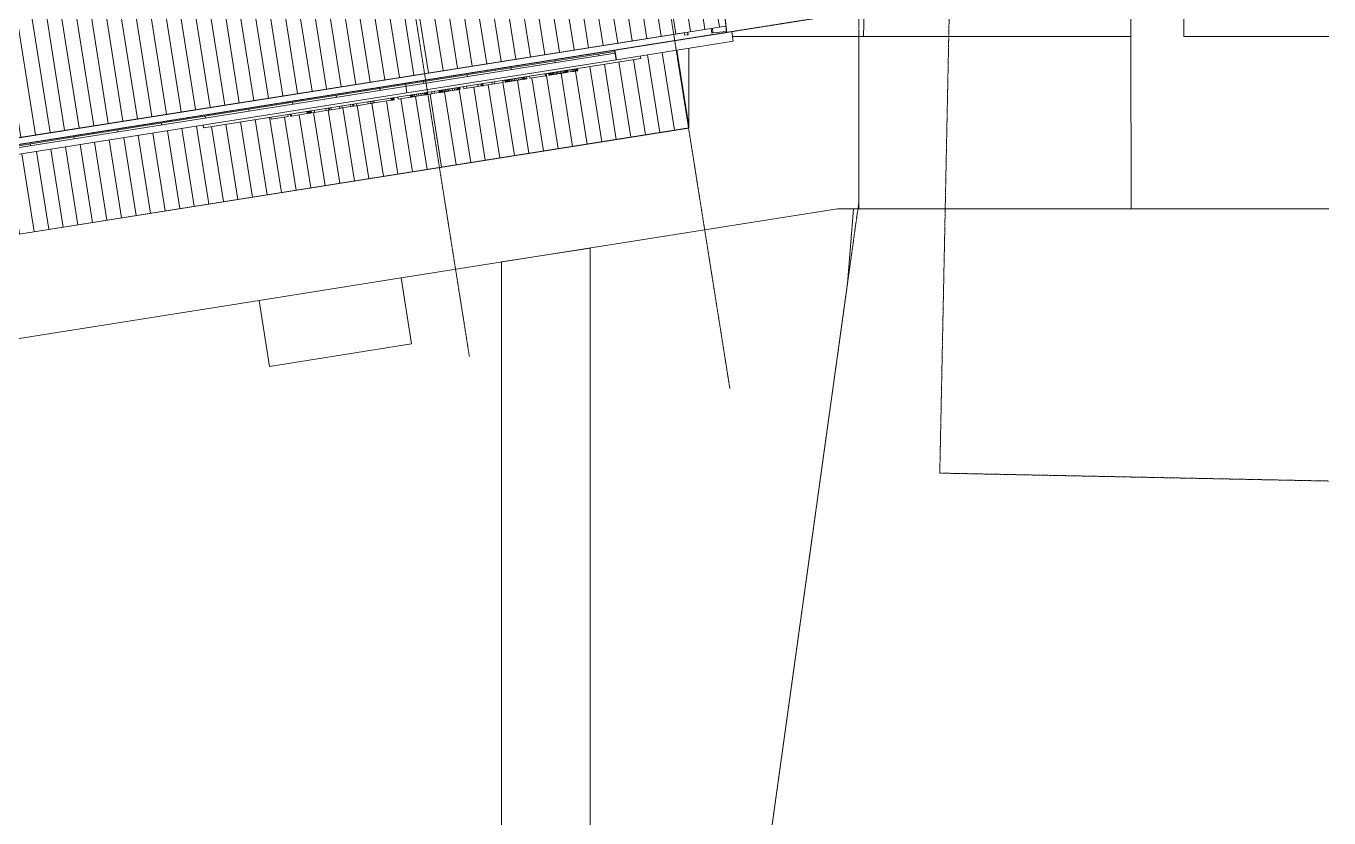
# Model space of a CAD drawing. Header units: millimetres. Extents: x -2355745 to -2216356, y 3958910 to 4068440.
# Drawn here: x -2245801 to -2216356, y 3995480 to 4013383 of the extents above; entities that cross this region are included whole.
import ezdxf

# ---------------------------------------------------------------- set-up
doc = ezdxf.new("R2010")
doc.units = ezdxf.units.MM
doc.linetypes.add('AEC_Double Dash', pattern=[39, 15, -4, 6, -4, 6, -4])
doc.linetypes.add('Grid Line', pattern=[21, 12, -3, 3, -3])
for name, color, linetype, lineweight in [('A-CLNG', 13, 'Continuous', 5), ('A-FLOR', 192, 'Continuous', 5), ('A-GENM', 13, 'Continuous', 5), ('A-GLAZ-CWMG', 51, 'Continuous', 5), ('A-ROOF', 132, 'Continuous', 5), ('A-ROOF-OTLN', 132, 'Continuous', 5), ('A-ROOF-PATT', 132, 'Continuous', 5), ('A-WALL', 113, 'Continuous', 5), ('C-PROP-LINE', 91, 'AEC_Double Dash', 13), ('C-TOPO', 7, 'Continuous', 5), ('P-EQPM', 6, 'Continuous', 5), ('S-GRID', 1, 'Continuous', 5)]:
    doc.layers.add(name, color=color, linetype=linetype, lineweight=lineweight)

# ---------------------------------------------------------------- blocks, each defined once
blk = doc.blocks.new('Generic Models 1 - Generic Models 1-392193-ROOF - Part B')
at = {"layer": 'A-GENM'}
for p, q in [((-2219637, 4056708), (-2219637, 4013144)), ((-2219637, 4013144), (-2216356, 4013144))]:
    blk.add_line(p, q, dxfattribs=at)
blk = doc.blocks.new('Roof Gutters3 - Roof Gutters-1885272-ROOF - Part B')
at = {"layer": 'A-ROOF'}
for p, q in [((-2232094, 4032838), (-2229971, 4013260)), ((-2232092, 4032838), (-2229973, 4013300)), ((-2230317, 4013331), (-2230305, 4013225)), ((-2230278, 4013227), (-2230305, 4013225)), ((-2230290, 4013335), (-2230278, 4013227)), ((-2229971, 4013260), (-2230278, 4013227)), ((-2229973, 4013300), (-2229973, 4013291)), ((-2229972, 4013280), (-2229971, 4013260))]:
    blk.add_line(p, q, dxfattribs=at)
blk = doc.blocks.new('Generic Models 20 - Generic Models 13-2246191-ROOF - Part B')
at = {"layer": 'A-GENM'}
for p, q in [((-2232493, 4012840), (-2229852, 4013258)), ((-2229817, 4013041), (-2229852, 4013258)), ((-2237226, 4012090), (-2232500, 4012839)), ((-2232500, 4012839), (-2232493, 4012840)), ((-2232500, 4012839), (-2232466, 4012622)), ((-2232493, 4012840), (-2232459, 4012623)), ((-2229817, 4013041), (-2232459, 4012623)), ((-2231911, 4012650), (-2241787, 4011085)), ((-2232466, 4012622), (-2237192, 4011873)), ((-2232459, 4012623), (-2232466, 4012622)), ((-2231920, 4012708), (-2231911, 4012650)), ((-2249395, 4010163), (-2237226, 4012090)), ((-2237192, 4011873), (-2237226, 4012090)), ((-2237226, 4012090), (-2237192, 4011873)), ((-2237192, 4011873), (-2249361, 4009946)), ((-2241802, 4011143), (-2241793, 4011085)), ((-2241787, 4011085), (-2241797, 4011144)), ((-2241787, 4011085), (-2241793, 4011085))]:
    blk.add_line(p, q, dxfattribs=at)
blk = doc.blocks.new('grease trap1 - grease trap-2547171-ROOF - Part B')
at = {"layer": 'P-EQPM'}
for p, q in [((-2376541, 3969287), (-2379791, 3969287)), ((-2379791, 3969287), (-2379791, 3967777)), ((-2376541, 3967777), (-2376541, 3969287)), ((-2379791, 3967777), (-2376541, 3967777))]:
    blk.add_line(p, q, dxfattribs=at)
blk = doc.blocks.new('Rectangular Mullion - Frame_Framed Facade_Danpal_DPANMF BT2-2872892-ROOF - Part B')
at = {"layer": 'A-GLAZ-CWMG'}
for p, q in [((-2230926, 4013235), (-2230916, 4013175)), ((-2230843, 4013187), (-2230916, 4013175)), ((-2230852, 4013247), (-2230843, 4013187)), ((-2230843, 4013248), (-2230834, 4013188)), ((-2230834, 4013188), (-2230843, 4013187))]:
    blk.add_line(p, q, dxfattribs=at)
blk = doc.blocks.new('Area 51 Ceiling - External FC - Area 51 Ceiling - External FC-2924300-ROOF - Part B')
at = {"layer": 'A-CLNG'}
for p, q in [((-2230824, 4011077), (-2277467, 4003689)), ((-2230824, 4011078), (-2230824, 4011077))]:
    blk.add_line(p, q, dxfattribs=at)
blk = doc.blocks.new('Family - ___-240017-ROOF - Part B')
at = {"layer": 'C-PROP-LINE'}
for p, q in [((-2226983, 4038163), (-2226983, 4009382)), ((-2226983, 4009382), (-2230178, 3986426))]:
    blk.add_line(p, q, dxfattribs=at)
blk = doc.blocks.new('Family - ___-284748-ROOF - Part B')
at = {"layer": 'C-PROP-LINE'}
for p, q in [((-2224727, 4023916), (-2225151, 4003276)), ((-2225151, 4003276), (-2216356, 4003097))]:
    blk.add_line(p, q, dxfattribs=at)

msp = doc.modelspace()

# ---------------------------------------------------------------- hatches: boundary and pattern name
at = {"layer": 'A-ROOF-PATT'}
h = msp.add_hatch(dxfattribs=at)
h.set_pattern_fill('FP_5', color=256, style=0, pattern_type=2)
h.set_pattern_definition([(98.961, (-407140.05, -208134.7), (-328.9356, -51.86879), [])])
h.paths.add_polyline_path([(-2319878, 3999209), (-2229988, 4013383), (-2232097, 4032838), (-2322906, 4018487), (-2322905, 4018474), (-2322929, 4018468), (-2319916, 3999445)])
h.paths.add_polyline_path([(-2240810, 4021850), (-2240812, 4021851), (-2240820, 4021849)])
h.paths.add_polyline_path([(-2319971, 4009369), (-2319973, 4009370), (-2319981, 4009369)])
h.paths.add_polyline_path([(-2320728, 4009101), (-2320769, 4009364), (-2320224, 4009450), (-2320207, 4009339), (-2320170, 4009345), (-2320156, 4009348), (-2314965, 4010167), (-2314974, 4010232), (-2314926, 4010239), (-2314914, 4010234), (-2314913, 4010237), (-2314895, 4010240), (-2314749, 4010262), (-2314749, 4010263), (-2314736, 4010269), (-2314689, 4010275), (-2314678, 4010210), (-2309307, 4011057), (-2309316, 4011124), (-2309268, 4011131), (-2309256, 4011126), (-2309256, 4011129), (-2309237, 4011132), (-2309091, 4011154), (-2309091, 4011155), (-2309081, 4011161), (-2309078, 4011161), (-2309031, 4011167), (-2309021, 4011102), (-2303649, 4011949), (-2303658, 4012016), (-2303610, 4012023), (-2303598, 4012018), (-2303598, 4012021), (-2303579, 4012024), (-2303433, 4012046), (-2303433, 4012047), (-2303423, 4012053), (-2303420, 4012053), (-2303373, 4012059), (-2303363, 4011994), (-2297992, 4012841), (-2298001, 4012908), (-2297953, 4012915), (-2297941, 4012911), (-2297940, 4012913), (-2297922, 4012916), (-2297775, 4012938), (-2297775, 4012939), (-2297761, 4012946), (-2297715, 4012951), (-2297705, 4012887), (-2292334, 4013734), (-2292343, 4013800), (-2292295, 4013807), (-2292283, 4013803), (-2292282, 4013805), (-2292264, 4013808), (-2292118, 4013831), (-2292118, 4013831), (-2292107, 4013837), (-2292105, 4013838), (-2292058, 4013843), (-2292048, 4013779), (-2286676, 4014626), (-2286685, 4014692), (-2286637, 4014699), (-2286625, 4014695), (-2286625, 4014697), (-2286606, 4014700), (-2286460, 4014723), (-2286460, 4014723), (-2286447, 4014730), (-2286400, 4014735), (-2286390, 4014671), (-2281019, 4015518), (-2281028, 4015584), (-2280980, 4015591), (-2280968, 4015587), (-2280967, 4015589), (-2280949, 4015592), (-2280802, 4015615), (-2280802, 4015615), (-2280792, 4015621), (-2280790, 4015622), (-2280742, 4015628), (-2280732, 4015563), (-2275361, 4016410), (-2275370, 4016476), (-2275322, 4016483), (-2275310, 4016479), (-2275309, 4016481), (-2275291, 4016484), (-2275145, 4016507), (-2275145, 4016507), (-2275134, 4016514), (-2275132, 4016514), (-2275085, 4016520), (-2275074, 4016455), (-2269703, 4017302), (-2269712, 4017369), (-2269664, 4017375), (-2269652, 4017371), (-2269652, 4017373), (-2269633, 4017377), (-2269487, 4017399), (-2269487, 4017400), (-2269474, 4017406), (-2269427, 4017412), (-2269417, 4017347), (-2264046, 4018194), (-2264054, 4018261), (-2264007, 4018267), (-2263995, 4018263), (-2263994, 4018266), (-2263976, 4018269), (-2263829, 4018291), (-2263829, 4018292), (-2263819, 4018298), (-2263817, 4018298), (-2263769, 4018304), (-2263759, 4018239), (-2258388, 4019086), (-2258397, 4019153), (-2258349, 4019160), (-2258337, 4019155), (-2258336, 4019158), (-2258318, 4019161), (-2258172, 4019183), (-2258172, 4019184), (-2258161, 4019190), (-2258159, 4019190), (-2258112, 4019196), (-2258101, 4019131), (-2252730, 4019978), (-2252739, 4020045), (-2252691, 4020052), (-2252679, 4020047), (-2252679, 4020050), (-2252660, 4020053), (-2252514, 4020075), (-2252514, 4020076), (-2252501, 4020082), (-2252454, 4020088), (-2252444, 4020023), (-2247072, 4020870), (-2247081, 4020937), (-2247033, 4020944), (-2247021, 4020940), (-2247021, 4020942), (-2247002, 4020945), (-2246856, 4020967), (-2246856, 4020968), (-2246846, 4020974), (-2246844, 4020974), (-2246796, 4020980), (-2246786, 4020916), (-2241415, 4021762), (-2241424, 4021829), (-2241376, 4021836), (-2241364, 4021832), (-2241363, 4021834), (-2241351, 4021836), (-2241198, 4021860), (-2241198, 4021860), (-2241186, 4021867), (-2241138, 4021872), (-2241126, 4021808), (-2241085, 4021815), (-2235887, 4022638), (-2235904, 4022746), (-2235359, 4022832), (-2235317, 4022569), (-2235863, 4022483), (-2235886, 4022628), (-2236157, 4022586), (-2236418, 4022544), (-2236449, 4022539), (-2241127, 4021800), (-2241109, 4021677), (-2241156, 4021669), (-2241156, 4021669), (-2241168, 4021665), (-2241168, 4021663), (-2241333, 4021638), (-2241334, 4021637), (-2241347, 4021639), (-2241394, 4021633), (-2241414, 4021755), (-2246785, 4020908), (-2246767, 4020785), (-2246813, 4020777), (-2246813, 4020777), (-2246825, 4020773), (-2246826, 4020771), (-2246991, 4020746), (-2246991, 4020745), (-2247005, 4020747), (-2247052, 4020741), (-2247071, 4020863), (-2252442, 4020016), (-2252425, 4019893), (-2252471, 4019885), (-2252471, 4019885), (-2252483, 4019881), (-2252484, 4019879), (-2252648, 4019853), (-2252649, 4019853), (-2252662, 4019855), (-2252710, 4019849), (-2252729, 4019970), (-2258100, 4019123), (-2258082, 4019001), (-2258129, 4018993), (-2258129, 4018993), (-2258141, 4018989), (-2258141, 4018987), (-2258306, 4018961), (-2258307, 4018961), (-2258320, 4018963), (-2258367, 4018957), (-2258389, 4019078), (-2263758, 4018231), (-2263740, 4018109), (-2263787, 4018101), (-2263787, 4018101), (-2263799, 4018097), (-2263799, 4018095), (-2263964, 4018069), (-2263964, 4018069), (-2263978, 4018071), (-2264025, 4018065), (-2264044, 4018186), (-2269416, 4017339), (-2269398, 4017216), (-2269444, 4017209), (-2269444, 4017209), (-2269456, 4017205), (-2269457, 4017203), (-2269622, 4017177), (-2269622, 4017177), (-2269636, 4017179), (-2269683, 4017173), (-2269702, 4017294), (-2275073, 4016447), (-2275055, 4016324), (-2275102, 4016317), (-2275102, 4016317), (-2275114, 4016313), (-2275115, 4016310), (-2275279, 4016285), (-2275280, 4016285), (-2275293, 4016287), (-2275341, 4016281), (-2275360, 4016402), (-2280731, 4015555), (-2280713, 4015432), (-2280760, 4015425), (-2280760, 4015425), (-2280772, 4015421), (-2280772, 4015418), (-2280937, 4015393), (-2280937, 4015392), (-2280951, 4015395), (-2280998, 4015389), (-2281017, 4015510), (-2286389, 4014663), (-2286371, 4014540), (-2286417, 4014533), (-2286417, 4014533), (-2286429, 4014529), (-2286430, 4014526), (-2286595, 4014501), (-2286595, 4014500), (-2286609, 4014502), (-2286656, 4014497), (-2286675, 4014618), (-2292046, 4013771), (-2292029, 4013648), (-2292075, 4013640), (-2292075, 4013640), (-2292087, 4013636), (-2292088, 4013634), (-2292252, 4013609), (-2292253, 4013608), (-2292266, 4013610), (-2292314, 4013604), (-2292333, 4013726), (-2297704, 4012879), (-2297686, 4012756), (-2297733, 4012748), (-2297733, 4012748), (-2297745, 4012744), (-2297745, 4012742), (-2297910, 4012717), (-2297911, 4012716), (-2297924, 4012718), (-2297971, 4012712), (-2297990, 4012834), (-2303362, 4011987), (-2303344, 4011864), (-2303390, 4011856), (-2303390, 4011856), (-2303402, 4011852), (-2303403, 4011850), (-2303568, 4011824), (-2303568, 4011824), (-2303582, 4011826), (-2303629, 4011820), (-2303648, 4011941), (-2309019, 4011094), (-2309002, 4010972), (-2309048, 4010964), (-2309048, 4010964), (-2309060, 4010960), (-2309061, 4010958), (-2309225, 4010932), (-2309226, 4010932), (-2309239, 4010934), (-2309287, 4010928), (-2309306, 4011049), (-2314677, 4010202), (-2314659, 4010080), (-2314706, 4010072), (-2314706, 4010072), (-2314718, 4010068), (-2314718, 4010066), (-2314883, 4010040), (-2314884, 4010040), (-2314897, 4010042), (-2314944, 4010036), (-2314964, 4010158), (-2315151, 4010128), (-2315209, 4010119), (-2315309, 4010104), (-2315671, 4010047), (-2315709, 4010041), (-2315931, 4010006), (-2316195, 4009964), (-2316236, 4009958), (-2316525, 4009912), (-2316684, 4009887), (-2316895, 4009854), (-2317159, 4009813), (-2317200, 4009806), (-2317489, 4009760), (-2317648, 4009735), (-2317859, 4009702), (-2318120, 4009661), (-2318157, 4009655), (-2320205, 4009330), (-2320183, 4009187), (-2320726, 4009101)])
h = msp.add_hatch(dxfattribs=at)
h.set_pattern_fill('FP_1', color=256, style=0, pattern_type=2)
h.set_pattern_definition([(279, (-1462938.37, -496529.1), (328.900217, 52.092677), [])])
h.paths.add_polyline_path([(-2315000, 3995601), (-2315000, 3997736), (-2298694, 4000334), (-2287507, 3996891), (-2276664, 3998618), (-2277467, 4003691), (-2230824, 4011079), (-2230824, 4012882), (-2231920, 4012708), (-2231911, 4012650), (-2233340, 4012422), (-2233334, 4012374), (-2233503, 4012347), (-2233511, 4012396), (-2233557, 4012389), (-2233549, 4012340), (-2233983, 4012272), (-2233991, 4012320), (-2234053, 4012310), (-2234045, 4012261), (-2234417, 4012202), (-2234425, 4012252), (-2234495, 4012241), (-2234487, 4012191), (-2234976, 4012116), (-2234983, 4012163), (-2235026, 4012156), (-2235018, 4012107), (-2235510, 4012029), (-2235518, 4012078), (-2235526, 4012077), (-2235518, 4012028), (-2235906, 4011966), (-2235913, 4012016), (-2235999, 4012002), (-2235991, 4011953), (-2237394, 4011731), (-2237402, 4011780), (-2237487, 4011766), (-2237479, 4011717), (-2237937, 4011645), (-2237944, 4011694), (-2237968, 4011691), (-2237960, 4011641), (-2238394, 4011572), (-2238402, 4011622), (-2238417, 4011619), (-2238409, 4011570), (-2239347, 4011421), (-2239357, 4011470), (-2239363, 4011468), (-2239357, 4011420), (-2239828, 4011346), (-2239836, 4011395), (-2239882, 4011387), (-2239874, 4011338), (-2240262, 4011276), (-2240270, 4011326), (-2241793, 4011085), (-2241802, 4011143), (-2267213, 4007118), (-2267231, 4007180), (-2297808, 4002337), (-2297798, 4002274), (-2300492, 4001847), (-2300503, 4001910), (-2317931, 3999150), (-2316841, 3995992), (-2315001, 3995601)])
h.paths.add_polyline_path([(-2295367, 4001449), (-2295519, 4001905), (-2295363, 4001930), (-2295367, 4001492)])

# ---------------------------------------------------------------- linework, layer by layer
at = {"layer": 'A-FLOR'}
for p, q in [((-2220834, 4013144), (-2220849, 4020910)), ((-2220834, 4013144), (-2229833, 4013144)), ((-2226983, 4009250), (-2226983, 4013144)), ((-2220826, 4009250), (-2220834, 4013144)), ((-2227466, 4009250), (-2237325, 4007689)), ((-2227466, 4009250), (-2220826, 4009250)), ((-2227098, 4009250), (-2227237, 4007560)), ((-2216356, 4009253), (-2220826, 4009250)), ((-2233053, 4008365), (-2235053, 4008049)), ((-2233053, 3981825), (-2233053, 4008365)), ((-2235053, 4008049), (-2235053, 3982150)), ((-2227237, 4007560), (-2230178, 3986426)), ((-2240535, 4007180), (-2277103, 4001388))]:
    msp.add_line(p, q, dxfattribs=at)
at = {"layer": 'A-GENM'}
for p, q in [((-2234495, 4012241), (-2234487, 4012191)), ((-2234425, 4012252), (-2234417, 4012202)), ((-2234061, 4012259), (-2234417, 4012202)), ((-2234069, 4012308), (-2234061, 4012259)), ((-2234061, 4012309), (-2234053, 4012260)), ((-2234053, 4012260), (-2234061, 4012259)), ((-2234058, 4012310), (-2234051, 4012260)), ((-2234053, 4012311), (-2234045, 4012261)), ((-2234051, 4012260), (-2234053, 4012260)), ((-2234045, 4012261), (-2234051, 4012260)), ((-2233991, 4012320), (-2233983, 4012271)), ((-2233989, 4012321), (-2233981, 4012271)), ((-2233984, 4012322), (-2233976, 4012272)), ((-2233981, 4012271), (-2233983, 4012271)), ((-2233976, 4012272), (-2233981, 4012271)), ((-2233967, 4012274), (-2233976, 4012272)), ((-2233975, 4012323), (-2233967, 4012274)), ((-2233954, 4012276), (-2233967, 4012274)), ((-2233962, 4012325), (-2233954, 4012276)), ((-2233938, 4012278), (-2233954, 4012276)), ((-2233946, 4012328), (-2233938, 4012278)), ((-2233918, 4012281), (-2233938, 4012278)), ((-2233926, 4012331), (-2233918, 4012281)), ((-2233896, 4012285), (-2233918, 4012281)), ((-2233904, 4012334), (-2233896, 4012285)), ((-2233870, 4012289), (-2233896, 4012285)), ((-2233878, 4012338), (-2233870, 4012289)), ((-2233843, 4012293), (-2233870, 4012289)), ((-2233850, 4012343), (-2233843, 4012293)), ((-2233814, 4012298), (-2233843, 4012293)), ((-2233821, 4012347), (-2233814, 4012298)), ((-2233783, 4012303), (-2233814, 4012298)), ((-2233791, 4012352), (-2233783, 4012303)), ((-2233751, 4012308), (-2233783, 4012303)), ((-2233759, 4012357), (-2233751, 4012308)), ((-2233716, 4012313), (-2233751, 4012308)), ((-2233724, 4012363), (-2233716, 4012313)), ((-2233683, 4012319), (-2233716, 4012313)), ((-2233691, 4012368), (-2233683, 4012319)), ((-2233654, 4012323), (-2233683, 4012319)), ((-2233661, 4012373), (-2233654, 4012323)), ((-2233627, 4012327), (-2233654, 4012323)), ((-2233635, 4012377), (-2233627, 4012327)), ((-2233604, 4012331), (-2233627, 4012327)), ((-2233612, 4012380), (-2233604, 4012331)), ((-2233584, 4012334), (-2233604, 4012331)), ((-2233592, 4012384), (-2233584, 4012334)), ((-2233569, 4012337), (-2233584, 4012334)), ((-2233577, 4012386), (-2233569, 4012337)), ((-2233557, 4012339), (-2233569, 4012337)), ((-2233565, 4012388), (-2233557, 4012339)), ((-2233557, 4012389), (-2233549, 4012340)), ((-2233549, 4012340), (-2233557, 4012339)), ((-2233511, 4012396), (-2233503, 4012347)), ((-2233456, 4012354), (-2233503, 4012347)), ((-2233464, 4012404), (-2233456, 4012354)), ((-2233426, 4012359), (-2233456, 4012354)), ((-2233433, 4012409), (-2233426, 4012359)), ((-2233399, 4012364), (-2233426, 4012359)), ((-2233407, 4012413), (-2233399, 4012364)), ((-2233377, 4012367), (-2233399, 4012364)), ((-2233385, 4012416), (-2233377, 4012367)), ((-2233359, 4012370), (-2233377, 4012367)), ((-2233367, 4012419), (-2233359, 4012370)), ((-2233347, 4012372), (-2233359, 4012370)), ((-2233355, 4012421), (-2233347, 4012372)), ((-2233347, 4012422), (-2233339, 4012373)), ((-2233339, 4012373), (-2233347, 4012372)), ((-2233342, 4012423), (-2233334, 4012374)), ((-2233340, 4012423), (-2233332, 4012374)), ((-2233334, 4012374), (-2233339, 4012373)), ((-2233332, 4012374), (-2233334, 4012374)), ((-2236354, 4011946), (-2236347, 4011897)), ((-2236325, 4011951), (-2236317, 4011901)), ((-2236286, 4011906), (-2236294, 4011956)), ((-2236260, 4011961), (-2236252, 4011912)), ((-2236224, 4011967), (-2236216, 4011917)), ((-2236173, 4011975), (-2236165, 4011925)), ((-2236127, 4011982), (-2236119, 4011933)), ((-2236088, 4011988), (-2236080, 4011939)), ((-2236051, 4011943), (-2236080, 4011939)), ((-2236059, 4011993), (-2236051, 4011943)), ((-2236029, 4011947), (-2236051, 4011943)), ((-2236037, 4011996), (-2236029, 4011947)), ((-2236014, 4011949), (-2236029, 4011947)), ((-2236021, 4011999), (-2236014, 4011949)), ((-2236014, 4012000), (-2236006, 4011951)), ((-2236006, 4011951), (-2236014, 4011949)), ((-2235991, 4011953), (-2236006, 4011951)), ((-2235999, 4012002), (-2235991, 4011953)), ((-2235913, 4012016), (-2235906, 4011966)), ((-2235839, 4011977), (-2235906, 4011966)), ((-2235847, 4012026), (-2235839, 4011977)), ((-2235580, 4012018), (-2235839, 4011977)), ((-2235588, 4012067), (-2235580, 4012018)), ((-2235518, 4012028), (-2235580, 4012018)), ((-2235526, 4012077), (-2235518, 4012028)), ((-2235510, 4012029), (-2235518, 4012078)), ((-2235495, 4012032), (-2235510, 4012029)), ((-2235503, 4012081), (-2235495, 4012032)), ((-2235497, 4012082), (-2235489, 4012032)), ((-2235489, 4012032), (-2235495, 4012032)), ((-2235473, 4012035), (-2235489, 4012032)), ((-2235481, 4012084), (-2235473, 4012035)), ((-2235467, 4012036), (-2235475, 4012085)), ((-2235467, 4012036), (-2235473, 4012035)), ((-2235269, 4012067), (-2235467, 4012036)), ((-2235277, 4012117), (-2235269, 4012067)), ((-2235216, 4012076), (-2235269, 4012067)), ((-2235224, 4012125), (-2235216, 4012076)), ((-2235018, 4012107), (-2235216, 4012076)), ((-2235026, 4012156), (-2235018, 4012107)), ((-2234983, 4012163), (-2234975, 4012114)), ((-2234981, 4012164), (-2234974, 4012114)), ((-2234976, 4012164), (-2234968, 4012115)), ((-2234974, 4012114), (-2234975, 4012114)), ((-2234968, 4012115), (-2234974, 4012114)), ((-2234958, 4012117), (-2234968, 4012115)), ((-2234966, 4012166), (-2234958, 4012117)), ((-2234945, 4012119), (-2234958, 4012117)), ((-2234953, 4012168), (-2234945, 4012119)), ((-2234929, 4012121), (-2234945, 4012119)), ((-2234936, 4012171), (-2234929, 4012121)), ((-2234908, 4012124), (-2234929, 4012121)), ((-2234916, 4012174), (-2234908, 4012124)), ((-2234885, 4012128), (-2234908, 4012124)), ((-2234893, 4012178), (-2234885, 4012128)), ((-2234858, 4012132), (-2234885, 4012128)), ((-2234866, 4012182), (-2234858, 4012132)), ((-2234829, 4012137), (-2234858, 4012132)), ((-2234837, 4012186), (-2234829, 4012137)), ((-2234797, 4012142), (-2234829, 4012137)), ((-2234805, 4012191), (-2234797, 4012142)), ((-2234764, 4012147), (-2234797, 4012142)), ((-2234771, 4012197), (-2234764, 4012147)), ((-2234728, 4012153), (-2234764, 4012147)), ((-2234736, 4012202), (-2234728, 4012153)), ((-2234677, 4012161), (-2234728, 4012153)), ((-2234685, 4012211), (-2234677, 4012161)), ((-2234631, 4012168), (-2234677, 4012161)), ((-2234639, 4012218), (-2234631, 4012168)), ((-2234592, 4012175), (-2234631, 4012168)), ((-2234600, 4012224), (-2234592, 4012175)), ((-2234563, 4012179), (-2234592, 4012175)), ((-2234571, 4012229), (-2234563, 4012179)), ((-2234541, 4012183), (-2234563, 4012179)), ((-2234549, 4012232), (-2234541, 4012183)), ((-2234525, 4012185), (-2234541, 4012183)), ((-2234533, 4012235), (-2234525, 4012185)), ((-2234526, 4012236), (-2234518, 4012186)), ((-2234518, 4012186), (-2234525, 4012185)), ((-2234487, 4012191), (-2234518, 4012186)), ((-2238076, 4011673), (-2238068, 4011624)), ((-2238014, 4011683), (-2238006, 4011634)), ((-2237968, 4011691), (-2237960, 4011641)), ((-2237944, 4011694), (-2237937, 4011645)), ((-2237549, 4011706), (-2237937, 4011645)), ((-2237557, 4011756), (-2237549, 4011706)), ((-2237539, 4011708), (-2237549, 4011706)), ((-2237547, 4011757), (-2237539, 4011708)), ((-2237523, 4011710), (-2237539, 4011708)), ((-2237531, 4011760), (-2237523, 4011710)), ((-2237510, 4011712), (-2237523, 4011710)), ((-2237518, 4011762), (-2237510, 4011712)), ((-2237499, 4011714), (-2237510, 4011712)), ((-2237507, 4011764), (-2237499, 4011714)), ((-2237484, 4011716), (-2237499, 4011714)), ((-2237492, 4011766), (-2237484, 4011716)), ((-2237487, 4011767), (-2237479, 4011717)), ((-2237479, 4011717), (-2237484, 4011716)), ((-2237402, 4011780), (-2237394, 4011731)), ((-2237115, 4011775), (-2237394, 4011731)), ((-2237115, 4011775), (-2237123, 4011824)), ((-2237099, 4011777), (-2237115, 4011775)), ((-2237107, 4011827), (-2237099, 4011777)), ((-2237102, 4011828), (-2237094, 4011778)), ((-2237094, 4011778), (-2237099, 4011777)), ((-2237078, 4011781), (-2237094, 4011778)), ((-2237086, 4011830), (-2237078, 4011781)), ((-2237066, 4011783), (-2237078, 4011781)), ((-2237074, 4011832), (-2237066, 4011783)), ((-2237051, 4011785), (-2237066, 4011783)), ((-2237059, 4011834), (-2237051, 4011785)), ((-2237015, 4011791), (-2237051, 4011785)), ((-2237023, 4011840), (-2237015, 4011791)), ((-2236971, 4011798), (-2237015, 4011791)), ((-2236979, 4011847), (-2236971, 4011798)), ((-2236923, 4011805), (-2236971, 4011798)), ((-2236931, 4011855), (-2236923, 4011805)), ((-2236871, 4011814), (-2236923, 4011805)), ((-2236879, 4011863), (-2236871, 4011814)), ((-2236825, 4011821), (-2236871, 4011814)), ((-2236833, 4011870), (-2236825, 4011821)), ((-2236787, 4011827), (-2236825, 4011821)), ((-2236795, 4011876), (-2236787, 4011827)), ((-2236772, 4011829), (-2236787, 4011827)), ((-2236780, 4011879), (-2236772, 4011829)), ((-2236760, 4011831), (-2236772, 4011829)), ((-2236767, 4011881), (-2236760, 4011831)), ((-2236742, 4011834), (-2236760, 4011831)), ((-2236750, 4011883), (-2236742, 4011834)), ((-2236743, 4011885), (-2236735, 4011835)), ((-2236735, 4011835), (-2236742, 4011834)), ((-2236740, 4011885), (-2236732, 4011836)), ((-2236735, 4011886), (-2236727, 4011836)), ((-2236732, 4011836), (-2236735, 4011835)), ((-2236727, 4011836), (-2236732, 4011836)), ((-2236627, 4011852), (-2236727, 4011836)), ((-2236634, 4011902), (-2236627, 4011852)), ((-2236565, 4011862), (-2236627, 4011852)), ((-2236572, 4011912), (-2236565, 4011862)), ((-2236464, 4011878), (-2236565, 4011862)), ((-2236472, 4011927), (-2236464, 4011878)), ((-2236470, 4011928), (-2236462, 4011878)), ((-2236456, 4011879), (-2236464, 4011929)), ((-2236462, 4011878), (-2236464, 4011878)), ((-2236456, 4011879), (-2236462, 4011878)), ((-2236447, 4011881), (-2236456, 4011879)), ((-2236455, 4011930), (-2236447, 4011881)), ((-2236434, 4011883), (-2236447, 4011881)), ((-2236441, 4011932), (-2236434, 4011883)), ((-2236417, 4011886), (-2236434, 4011883)), ((-2236425, 4011935), (-2236417, 4011886)), ((-2236397, 4011889), (-2236417, 4011886)), ((-2236405, 4011938), (-2236397, 4011889)), ((-2236373, 4011892), (-2236397, 4011889)), ((-2236381, 4011942), (-2236373, 4011892)), ((-2236347, 4011897), (-2236373, 4011892)), ((-2236317, 4011901), (-2236347, 4011897)), ((-2236286, 4011906), (-2236317, 4011901)), ((-2236252, 4011912), (-2236286, 4011906)), ((-2236216, 4011917), (-2236252, 4011912)), ((-2236165, 4011925), (-2236216, 4011917)), ((-2236119, 4011933), (-2236165, 4011925)), ((-2236080, 4011939), (-2236119, 4011933)), ((-2239882, 4011387), (-2239874, 4011338)), ((-2239828, 4011345), (-2239836, 4011395)), ((-2239832, 4011395), (-2239824, 4011346)), ((-2239819, 4011397), (-2239811, 4011348)), ((-2239813, 4011398), (-2239805, 4011349)), ((-2239448, 4011405), (-2239805, 4011349)), ((-2239456, 4011455), (-2239448, 4011405)), ((-2239448, 4011456), (-2239440, 4011407)), ((-2239440, 4011407), (-2239448, 4011405)), ((-2239419, 4011410), (-2239440, 4011407)), ((-2239427, 4011459), (-2239419, 4011410)), ((-2239400, 4011413), (-2239419, 4011410)), ((-2239408, 4011462), (-2239400, 4011413)), ((-2239384, 4011416), (-2239400, 4011413)), ((-2239392, 4011465), (-2239384, 4011416)), ((-2239371, 4011418), (-2239384, 4011416)), ((-2239379, 4011467), (-2239371, 4011418)), ((-2239362, 4011419), (-2239371, 4011418)), ((-2239370, 4011468), (-2239362, 4011419)), ((-2239365, 4011469), (-2239357, 4011420)), ((-2239363, 4011470), (-2239355, 4011420)), ((-2239357, 4011420), (-2239362, 4011419)), ((-2239355, 4011420), (-2239357, 4011420)), ((-2239355, 4011471), (-2239347, 4011421)), ((-2239281, 4011432), (-2239347, 4011421)), ((-2239289, 4011481), (-2239281, 4011432)), ((-2239022, 4011473), (-2239281, 4011432)), ((-2239030, 4011522), (-2239022, 4011473)), ((-2238960, 4011483), (-2239022, 4011473)), ((-2238968, 4011532), (-2238960, 4011483)), ((-2238944, 4011485), (-2238960, 4011483)), ((-2238952, 4011535), (-2238944, 4011485)), ((-2238909, 4011491), (-2238944, 4011485)), ((-2238909, 4011491), (-2238917, 4011540)), ((-2238711, 4011522), (-2238909, 4011491)), ((-2238719, 4011572), (-2238711, 4011522)), ((-2238658, 4011531), (-2238711, 4011522)), ((-2238666, 4011580), (-2238658, 4011531)), ((-2238460, 4011562), (-2238658, 4011531)), ((-2238468, 4011611), (-2238460, 4011562)), ((-2238417, 4011569), (-2238460, 4011562)), ((-2238425, 4011618), (-2238417, 4011569)), ((-2238417, 4011619), (-2238409, 4011570)), ((-2238409, 4011570), (-2238417, 4011569)), ((-2238402, 4011622), (-2238394, 4011572)), ((-2238328, 4011583), (-2238394, 4011572)), ((-2238335, 4011632), (-2238328, 4011583)), ((-2238068, 4011624), (-2238328, 4011583)), ((-2238006, 4011634), (-2238068, 4011624)), ((-2237960, 4011641), (-2238006, 4011634)), ((-2240270, 4011326), (-2240262, 4011276)), ((-2239874, 4011338), (-2240262, 4011276)), ((-2239824, 4011346), (-2239828, 4011345)), ((-2239811, 4011348), (-2239824, 4011346)), ((-2239805, 4011349), (-2239811, 4011348))]:
    msp.add_line(p, q, dxfattribs=at)
at = {"layer": 'A-ROOF'}
for p, q in [((-2319878, 3999209), (-2229988, 4013383)), ((-2230824, 4012882), (-2230824, 4011079)), ((-2277468, 4003691), (-2230824, 4011079))]:
    msp.add_line(p, q, dxfattribs=at)
at = {"layer": 'A-ROOF-OTLN'}
for p, q in [((-2230925, 4013230), (-2309392, 4000857)), ((-2230316, 4013326), (-2230842, 4013243)), ((-2229975, 4013301), (-2229965, 4013240))]:
    msp.add_line(p, q, dxfattribs=at)
at = {"layer": 'A-WALL'}
for p, q in [((-2236817, 4012126), (-2232496, 4012811)), ((-2232490, 4012771), (-2236810, 4012087)), ((-2233854, 4012596), (-2233847, 4012556)), ((-2232866, 4012752), (-2232860, 4012713)), ((-2235829, 4012283), (-2235823, 4012243)), ((-2234841, 4012439), (-2234835, 4012400)), ((-2244718, 4010875), (-2236817, 4012126)), ((-2236810, 4012087), (-2244712, 4010835)), ((-2237804, 4011970), (-2237798, 4011931)), ((-2236817, 4012126), (-2236810, 4012087)), ((-2239780, 4011657), (-2239773, 4011618)), ((-2238792, 4011814), (-2238786, 4011774)), ((-2240767, 4011501), (-2240761, 4011461)), ((-2242743, 4011188), (-2242736, 4011148)), ((-2241755, 4011344), (-2241749, 4011305)), ((-2252620, 4009623), (-2244718, 4010875)), ((-2244712, 4010835), (-2251626, 4009740)), ((-2244718, 4010875), (-2244712, 4010835)), ((-2243730, 4011031), (-2243724, 4010992)), ((-2245706, 4010718), (-2245700, 4010679))]:
    msp.add_line(p, q, dxfattribs=at)
at = {"layer": 'C-TOPO'}
for p, q in [((-2226845, 4014608), (-2226872, 4013144)), ((-2226872, 4013144), (-2229833, 4013144))]:
    msp.add_line(p, q, dxfattribs=at)
at = {"layer": 'S-GRID', "linetype": 'Grid Line'}
for p, q in [((-2235782, 4005913), (-2245416, 4066735)), ((-2229896, 4005190), (-2239390, 4065128)), ((-2319727, 3999022), (-2220383, 4014757))]:
    msp.add_line(p, q, dxfattribs=at)

# ---------------------------------------------------------------- block references
at = {"layer": 'A-CLNG'}
msp.add_blockref('Area 51 Ceiling - External FC - Area 51 Ceiling - External FC-2924300-ROOF - Part B', (0, 0), dxfattribs=at)
at = {"layer": 'A-GENM'}
for name in ['Generic Models 1 - Generic Models 1-392193-ROOF - Part B', 'Generic Models 20 - Generic Models 13-2246191-ROOF - Part B']:
    msp.add_blockref(name, (0, 0), dxfattribs=at)
at = {"layer": 'A-GLAZ-CWMG'}
msp.add_blockref('Rectangular Mullion - Frame_Framed Facade_Danpal_DPANMF BT2-2872892-ROOF - Part B', (0, 0), dxfattribs=at)
at = {"layer": 'A-ROOF'}
msp.add_blockref('Roof Gutters3 - Roof Gutters-1885272-ROOF - Part B', (0, 0), dxfattribs=at)
at = {"layer": 'C-PROP-LINE'}
for name in ['Family - ___-284748-ROOF - Part B', 'Family - ___-240017-ROOF - Part B']:
    msp.add_blockref(name, (0, 0), dxfattribs=at)
at = {"layer": 'P-EQPM', "rotation": 9.000328388167508}
msp.add_blockref('grease trap1 - grease trap-2547171-ROOF - Part B', (730910, 459060), dxfattribs=at)

doc.saveas('drawing.dxf')
